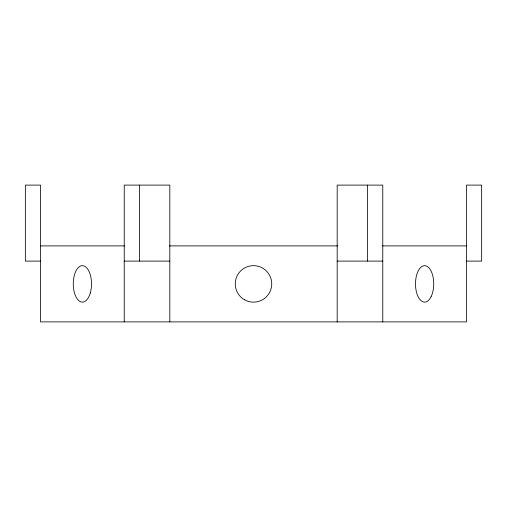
<?xml version="1.0" encoding="UTF-8"?>
<svg xmlns="http://www.w3.org/2000/svg" width="507" height="507" viewBox="0 0 507 507"><rect width="100%" height="100%" fill="white"/><g stroke="black" fill="none" stroke-linecap="round" stroke-linejoin="round"><path stroke-width="0.76" d="M40.547 245.901L124.5 245.901M169.237 245.901L337.763 245.901M382.5 245.901L466.453 245.901M40.547 261.099L25.35 261.099L25.35 185.106L40.547 185.106L40.547 321.894L466.453 321.894L466.453 185.106L481.65 185.106L481.65 261.099L466.453 261.099M124.228 261.099L169.82 261.099M337.18 261.099L382.772 261.099M382.772 321.894L382.772 185.106L337.18 185.106L337.18 321.894M367.575 185.106L367.575 261.099M169.82 321.894L169.82 185.106L124.228 185.106L124.228 321.894M139.425 185.106L139.425 261.099M244.38 299.694A18.239 18.239 0 0 0 271.739 283.895A18.239 18.239 0 0 0 244.38 268.102A18.239 18.239 0 0 0 244.38 299.694M90.284 293.014A18.239 9.12 -90 0 0 82.388 265.662A18.239 9.12 -90 0 0 74.491 293.014A18.239 9.12 -90 0 0 90.284 293.014M431.058 296.791A18.239 9.12 -90 0 0 426.97 266.283A18.239 9.12 -90 0 0 415.803 288.616A18.239 9.12 -90 0 0 431.058 296.791"/></g></svg>
